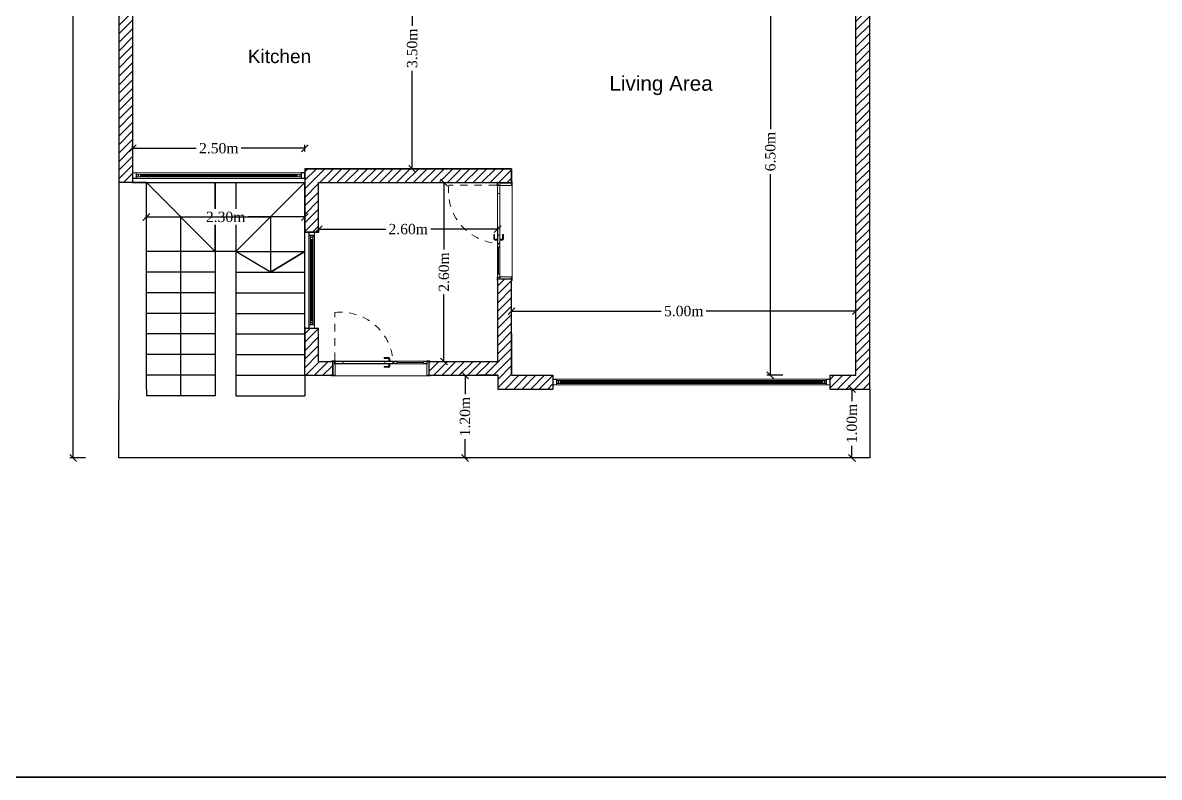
# Model space of a CAD drawing. Header units: millimetres. Extents: x 860 to 1444, y -43 to 267.
# Drawn here: x 1240.67 to 1257.17, y 193.43 to 204.39 of the extents above; entities that cross this region are included whole.
import ezdxf

# ---------------------------------------------------------------- set-up
doc = ezdxf.new("R2010")
doc.units = ezdxf.units.MM
doc.header["$MEASUREMENT"] = 0
doc.linetypes.add('HIDDEN', pattern=[0.375, 0.25, -0.125])
doc.layers.add('Doors', color=252, linetype='Continuous', lineweight=9)
doc.layers.add('WALL', color=7, linetype='Continuous', lineweight=30)
doc.layers.add('windows', color=252, linetype='Continuous')
doc.styles.add('Peshawa CENTER', font='times.ttf', dxfattribs={"height": 0.15})
doc.dimstyles.new('Peshawa', dxfattribs={"dimtxt": 0.15, "dimasz": 0.1, "dimexe": 0.05, "dimexo": 0.25, "dimgap": 0.05, "dimtad": 0, "dimtoh": 1, "dimzin": 0, "dimdsep": 46, "dimtxsty": 'Peshawa CENTER', "dimblk": 'OBLIQUE', "dimcen": 0.09, "dimclrd": 251, "dimclre": 251, "dimclrt": 7, "dimadec": 0, "dimazin": 0, "dimtfac": 1, "dimtofl": 0, "dimtmove": 0, "dimatfit": 3, "dimldrblk": 'NONE', "dimfxl": 0, "dimtolj": 1, "dimtzin": 0, "dimarcsym": 0})

# ---------------------------------------------------------------- blocks, each defined once
blk = doc.blocks.new('*U461')
at = {"layer": 'windows', "color": 253, "lineweight": 9}
for p, q in [((0, -0.45), (0.001, 1.898)), ((0.061, 1.898), (0.062, 1.898)), ((0.083, -0.45), (0.082, 1.898))]:
    blk.add_line(p, q, dxfattribs=at)
at = {"layer": 'windows', "color": 251, "lineweight": 9}
for p, q in [((0.055, 1.832), (0.028, 1.839)), ((0.056, -0.385), (0.029, -0.391))]:
    blk.add_line(p, q, dxfattribs=at)
at = {"layer": 'windows', "linetype": 'Continuous', "lineweight": 9}
for points in [[(0.001, 1.898), (0.001, 1.951), (0.082, 1.951), (0.082, 1.898)], [(0.059, 1.87), (0.059, 1.87), (0.059, 1.896), (0.024, 1.896), (0.024, 1.87)], [(0.024, 1.869), (0.024, 1.869), (0.024, 1.869), (0.024, 1.869), (0.024, 1.841), (0.024, 1.841), (0.059, 1.841), (0.059, 1.841), (0.059, 1.869), (0.059, 1.841), (0.059, 1.869), (0.059, 1.869), (0.059, 1.869), (0.059, 1.869), (0.059, 1.869), (0.059, 1.869), (0.024, 1.869), (0.024, 1.869), (0.024, 1.869), (0.024, 1.869)], [(0.028, 1.832), (0.055, 1.832), (0.055, 1.839), (0.028, 1.839)], [(0, -0.45), (0, -0.503), (0.083, -0.503), (0.083, -0.45)], [(0.025, -0.421), (0.025, -0.421), (0.025, -0.421), (0.025, -0.421), (0.025, -0.393), (0.025, -0.393), (0.06, -0.393), (0.06, -0.393), (0.06, -0.421), (0.06, -0.393), (0.06, -0.421), (0.06, -0.421), (0.06, -0.421), (0.06, -0.421), (0.06, -0.421), (0.06, -0.421), (0.025, -0.421), (0.025, -0.421), (0.025, -0.421), (0.025, -0.421)], [(0.06, -0.423), (0.06, -0.423), (0.06, -0.448), (0.025, -0.448), (0.025, -0.423)], [(0.029, -0.385), (0.056, -0.385), (0.056, -0.391), (0.029, -0.391)]]:
    blk.add_lwpolyline(points, close=True, dxfattribs=at)
for points in [[(0.003, 1.904), (0.003, 1.946, -0.414214), (0.006, 1.948), (0.077, 1.948, -0.414214), (0.08, 1.946), (0.08, 1.903, -0.414214), (0.077, 1.901), (0.006, 1.901, -0.414214)], [(0.003, -0.456), (0.003, -0.498, 0.414214), (0.005, -0.5), (0.077, -0.5, 0.414214), (0.08, -0.498), (0.08, -0.456, 0.414214), (0.077, -0.453), (0.005, -0.453, 0.414214)]]:
    blk.add_lwpolyline(points, format="xyb", close=True, dxfattribs=at)
for points in [[(0.062, 1.898), (0.062, 1.839), (0.062, 1.819), (0.058, 1.819), (0.058, 1.822), (0.059, 1.822), (0.059, 1.839), (0.024, 1.839), (0.024, 1.822), (0.025, 1.822), (0.025, 1.819), (0.021, 1.819), (0.021, 1.839), (0.021, 1.898), (0.062, 1.898), (0.024, 1.898)], [(0.063, -0.45), (0.063, -0.391), (0.063, -0.371), (0.059, -0.371), (0.059, -0.374), (0.06, -0.374), (0.06, -0.391), (0.025, -0.391), (0.025, -0.374), (0.026, -0.374), (0.026, -0.372), (0.022, -0.372), (0.022, -0.391), (0.022, -0.45), (0.063, -0.45), (0.025, -0.45)]]:
    blk.add_lwpolyline(points, dxfattribs=at)
at = {"layer": 'windows', "color": 253, "lineweight": 9}
for points in [[(0.022, -0.372), (0.021, 1.819)], [(0.062, 1.819), (0.063, -0.371)]]:
    blk.add_lwpolyline(points, dxfattribs=at)
at = {"layer": 'windows', "color": 251, "lineweight": 9}
for points in [[(0.055, 1.839), (0.028, 1.832)], [(0.056, -0.391), (0.029, -0.385)]]:
    blk.add_lwpolyline(points, dxfattribs=at)
at = {"layer": 'windows', "lineweight": 9}
for points in [[(0.029, -0.385), (0.028, 1.832), (0.036, 1.832), (0.037, -0.385)], [(0.056, -0.385), (0.055, 1.832), (0.047, 1.832), (0.048, -0.385)]]:
    blk.add_lwpolyline(points, close=True, dxfattribs=at)
at = {"layer": 'windows', "color": 251, "lineweight": 9}
for points in [[(0.047, 1.832), (0.036, 1.832), (0.036, 1.823), (0.047, 1.823)], [(0.046, 1.831), (0.038, 1.831), (0.038, 1.825), (0.046, 1.825)], [(0.048, -0.375), (0.037, -0.375), (0.037, -0.385), (0.048, -0.385)], [(0.046, -0.377), (0.039, -0.377), (0.039, -0.383), (0.046, -0.383)]]:
    blk.add_lwpolyline(points, close=True, dxfattribs=at)
for centre, start, end in [((0.025, 1.816), 2.8792, 86.4084), ((0.058, 1.816), 93.6446, 177.1737), ((0.026, -0.368), 273.6446, 357.1737), ((0.059, -0.368), 182.8792, 266.4084)]:
    blk.add_arc(centre, 0.00351, start, end, dxfattribs=at)
blk = doc.blocks.new('*U459')
at = {"layer": 'windows', "color": 253, "lineweight": 9}
for p, q in [((0, 0.823), (0, 4.668)), ((0.061, 4.668), (0.062, 4.668)), ((0.082, 0.823), (0.082, 4.668))]:
    blk.add_line(p, q, dxfattribs=at)
at = {"layer": 'windows', "color": 251, "lineweight": 9}
for p, q in [((0.054, 4.603), (0.028, 4.609)), ((0.056, 0.889), (0.029, 0.882))]:
    blk.add_line(p, q, dxfattribs=at)
at = {"layer": 'windows', "linetype": 'Continuous', "lineweight": 9}
for points in [[(0, 4.668), (0, 4.721), (0.082, 4.721), (0.082, 4.668)], [(0.059, 4.64), (0.059, 4.64), (0.059, 4.666), (0.024, 4.666), (0.024, 4.64)], [(0.024, 4.639), (0.024, 4.639), (0.024, 4.639), (0.024, 4.639), (0.024, 4.611), (0.024, 4.611), (0.059, 4.611), (0.059, 4.611), (0.059, 4.639), (0.059, 4.611), (0.059, 4.639), (0.059, 4.639), (0.059, 4.639), (0.059, 4.639), (0.059, 4.639), (0.059, 4.639), (0.024, 4.639), (0.024, 4.639), (0.024, 4.639), (0.024, 4.639)], [(0.028, 4.603), (0.054, 4.603), (0.054, 4.609), (0.028, 4.609)], [(0, 0.823), (0, 0.77), (0.083, 0.77), (0.082, 0.823)], [(0.025, 0.852), (0.025, 0.852), (0.025, 0.852), (0.025, 0.852), (0.025, 0.88), (0.025, 0.88), (0.06, 0.88), (0.06, 0.88), (0.06, 0.852), (0.06, 0.88), (0.06, 0.852), (0.06, 0.852), (0.06, 0.852), (0.06, 0.852), (0.06, 0.852), (0.06, 0.852), (0.025, 0.852), (0.025, 0.852), (0.025, 0.852), (0.025, 0.852)], [(0.06, 0.851), (0.06, 0.851), (0.06, 0.825), (0.025, 0.825), (0.025, 0.851)], [(0.029, 0.889), (0.056, 0.889), (0.056, 0.882), (0.029, 0.882)]]:
    blk.add_lwpolyline(points, close=True, dxfattribs=at)
for points in [[(0.003, 4.674), (0.003, 4.716, -0.414214), (0.006, 4.718), (0.077, 4.718, -0.414214), (0.08, 4.716), (0.08, 4.674, -0.414214), (0.077, 4.671), (0.006, 4.671, -0.414214)], [(0.003, 0.818), (0.003, 0.776, 0.414214), (0.005, 0.773), (0.077, 0.773, 0.414214), (0.08, 0.776), (0.08, 0.818, 0.414214), (0.077, 0.82), (0.005, 0.82, 0.414214)]]:
    blk.add_lwpolyline(points, format="xyb", close=True, dxfattribs=at)
for points in [[(0.062, 4.668), (0.062, 4.609), (0.062, 4.589), (0.058, 4.589), (0.058, 4.592), (0.059, 4.592), (0.059, 4.609), (0.024, 4.609), (0.024, 4.592), (0.025, 4.592), (0.025, 4.589), (0.021, 4.589), (0.021, 4.609), (0.021, 4.668), (0.062, 4.668), (0.024, 4.668)], [(0.063, 0.823), (0.063, 0.882), (0.063, 0.902), (0.059, 0.902), (0.059, 0.899), (0.06, 0.899), (0.06, 0.882), (0.025, 0.882), (0.025, 0.899), (0.026, 0.899), (0.026, 0.902), (0.022, 0.902), (0.022, 0.882), (0.022, 0.823), (0.063, 0.823), (0.025, 0.823)]]:
    blk.add_lwpolyline(points, dxfattribs=at)
at = {"layer": 'windows', "color": 253, "lineweight": 9}
for points in [[(0.022, 0.902), (0.021, 4.589)], [(0.062, 4.589), (0.063, 0.902)]]:
    blk.add_lwpolyline(points, dxfattribs=at)
at = {"layer": 'windows', "color": 251, "lineweight": 9}
for points in [[(0.054, 4.609), (0.028, 4.603)], [(0.056, 0.882), (0.029, 0.889)]]:
    blk.add_lwpolyline(points, dxfattribs=at)
at = {"layer": 'windows', "lineweight": 9}
for points in [[(0.029, 0.889), (0.028, 4.603), (0.036, 4.603), (0.037, 0.889)], [(0.056, 0.889), (0.054, 4.603), (0.047, 4.603), (0.048, 0.889)]]:
    blk.add_lwpolyline(points, close=True, dxfattribs=at)
at = {"layer": 'windows', "color": 251, "lineweight": 9}
for points in [[(0.047, 4.603), (0.036, 4.603), (0.036, 4.593), (0.047, 4.593)], [(0.045, 4.601), (0.037, 4.601), (0.037, 4.595), (0.045, 4.595)], [(0.048, 0.898), (0.037, 0.898), (0.037, 0.889), (0.048, 0.889)], [(0.046, 0.897), (0.038, 0.897), (0.038, 0.89), (0.046, 0.89)]]:
    blk.add_lwpolyline(points, close=True, dxfattribs=at)
for centre, start, end in [((0.025, 4.586), 2.8792, 86.4084), ((0.058, 4.586), 93.6446, 177.1737), ((0.026, 0.905), 273.6446, 357.1737), ((0.059, 0.905), 182.8792, 266.4084)]:
    blk.add_arc(centre, 0.00351, start, end, dxfattribs=at)
blk = doc.blocks.new('*U458')
at = {"layer": 'windows', "color": 253, "lineweight": 9}
for p, q in [((0, 0.823), (0, 2.095)), ((0.061, 2.095), (0.062, 2.095)), ((0.082, 0.823), (0.082, 2.095))]:
    blk.add_line(p, q, dxfattribs=at)
at = {"layer": 'windows', "color": 251, "lineweight": 9}
for p, q in [((0.055, 2.029), (0.028, 2.036)), ((0.056, 0.889), (0.029, 0.882))]:
    blk.add_line(p, q, dxfattribs=at)
at = {"layer": 'windows', "linetype": 'Continuous', "lineweight": 9}
for points in [[(0.001, 2.095), (0.001, 2.147), (0.082, 2.147), (0.082, 2.095)], [(0.059, 2.067), (0.059, 2.067), (0.059, 2.093), (0.024, 2.093), (0.024, 2.067)], [(0.024, 2.065), (0.024, 2.065), (0.024, 2.065), (0.024, 2.065), (0.024, 2.037), (0.024, 2.037), (0.059, 2.037), (0.059, 2.037), (0.059, 2.065), (0.059, 2.037), (0.059, 2.065), (0.059, 2.065), (0.059, 2.065), (0.059, 2.065), (0.059, 2.065), (0.059, 2.065), (0.024, 2.065), (0.024, 2.065), (0.024, 2.065), (0.024, 2.065)], [(0.028, 2.029), (0.055, 2.029), (0.055, 2.036), (0.028, 2.036)], [(0, 0.823), (0, 0.77), (0.083, 0.77), (0.082, 0.823)], [(0.025, 0.852), (0.025, 0.852), (0.025, 0.852), (0.025, 0.852), (0.025, 0.88), (0.025, 0.88), (0.06, 0.88), (0.06, 0.88), (0.06, 0.852), (0.06, 0.88), (0.06, 0.852), (0.06, 0.852), (0.06, 0.852), (0.06, 0.852), (0.06, 0.852), (0.06, 0.852), (0.025, 0.852), (0.025, 0.852), (0.025, 0.852), (0.025, 0.852)], [(0.06, 0.851), (0.06, 0.851), (0.06, 0.825), (0.025, 0.825), (0.025, 0.851)], [(0.029, 0.889), (0.056, 0.889), (0.056, 0.882), (0.029, 0.882)]]:
    blk.add_lwpolyline(points, close=True, dxfattribs=at)
for points in [[(0.003, 2.1), (0.003, 2.142, -0.414214), (0.006, 2.145), (0.077, 2.145, -0.414214), (0.08, 2.142), (0.08, 2.1, -0.414214), (0.077, 2.097), (0.006, 2.097, -0.414214)], [(0.003, 0.818), (0.003, 0.776, 0.414214), (0.005, 0.773), (0.077, 0.773, 0.414214), (0.08, 0.776), (0.08, 0.818, 0.414214), (0.077, 0.82), (0.005, 0.82, 0.414214)]]:
    blk.add_lwpolyline(points, format="xyb", close=True, dxfattribs=at)
for points in [[(0.062, 2.095), (0.062, 2.036), (0.062, 2.016), (0.058, 2.016), (0.058, 2.019), (0.059, 2.019), (0.059, 2.036), (0.024, 2.036), (0.024, 2.019), (0.025, 2.019), (0.025, 2.016), (0.021, 2.016), (0.021, 2.036), (0.021, 2.095), (0.062, 2.095), (0.024, 2.095)], [(0.063, 0.823), (0.063, 0.882), (0.063, 0.902), (0.059, 0.902), (0.059, 0.899), (0.06, 0.899), (0.06, 0.882), (0.025, 0.882), (0.025, 0.899), (0.026, 0.899), (0.026, 0.902), (0.022, 0.902), (0.022, 0.882), (0.022, 0.823), (0.063, 0.823), (0.025, 0.823)]]:
    blk.add_lwpolyline(points, dxfattribs=at)
at = {"layer": 'windows', "color": 253, "lineweight": 9}
for points in [[(0.022, 0.902), (0.021, 2.016)], [(0.062, 2.016), (0.063, 0.902)]]:
    blk.add_lwpolyline(points, dxfattribs=at)
at = {"layer": 'windows', "color": 251, "lineweight": 9}
for points in [[(0.055, 2.036), (0.028, 2.029)], [(0.056, 0.882), (0.029, 0.889)]]:
    blk.add_lwpolyline(points, dxfattribs=at)
at = {"layer": 'windows', "lineweight": 9}
for points in [[(0.029, 0.889), (0.028, 2.029), (0.036, 2.029), (0.037, 0.889)], [(0.056, 0.889), (0.055, 2.029), (0.047, 2.029), (0.048, 0.889)]]:
    blk.add_lwpolyline(points, close=True, dxfattribs=at)
at = {"layer": 'windows', "color": 251, "lineweight": 9}
for points in [[(0.047, 2.029), (0.036, 2.029), (0.036, 2.02), (0.047, 2.02)], [(0.045, 2.028), (0.038, 2.028), (0.038, 2.021), (0.045, 2.021)], [(0.048, 0.898), (0.037, 0.898), (0.037, 0.889), (0.048, 0.889)], [(0.046, 0.897), (0.038, 0.897), (0.038, 0.89), (0.046, 0.89)]]:
    blk.add_lwpolyline(points, close=True, dxfattribs=at)
for centre, start, end in [((0.025, 2.012), 2.8792, 86.4084), ((0.058, 2.012), 93.6446, 177.1737), ((0.026, 0.905), 273.6446, 357.1737), ((0.059, 0.905), 182.8792, 266.4084)]:
    blk.add_arc(centre, 0.00351, start, end, dxfattribs=at)
blk = doc.blocks.new('*U147')
at = {"layer": 'Doors', "linetype": 'HIDDEN', "ltscale": 0.5}
blk.add_line((1.592, 0.954, 0), (1.592, 1.749, 0), dxfattribs=at)
at = {"layer": 'Doors', "linetype": 'Continuous'}
for p, q in [((0.676, 0.977), (0.676, 0.939)), ((0.69, 0.939), (0.69, 0.973)), ((0.771, 0.996), (0.695, 0.996)), ((0.699, 0.982), (0.771, 0.982)), ((0.771, 0.982), (0.771, 0.996)), ((0.668, 0.939), (0.668, 0.936)), ((0.668, 0.939), (0.697, 0.939)), ((0.668, 0.891), (0.668, 0.893)), ((0.668, 0.891), (0.697, 0.891)), ((0.676, 0.852), (0.676, 0.891)), ((0.69, 0.891), (0.69, 0.857)), ((0.771, 0.833), (0.695, 0.833)), ((0.697, 0.939), (0.697, 0.936)), ((0.697, 0.891), (0.697, 0.893)), ((0.699, 0.848), (0.771, 0.848)), ((0.771, 0.848), (0.771, 0.833))]:
    blk.add_line(p, q, dxfattribs=at)
at = {"layer": 'Doors', "ltscale": 5}
for p, q in [((0.06, 0.704), (0.06, 0.886)), ((0.112, 0.893), (0.557, 0.893)), ((1.59, 0.704), (1.59, 0.886)), ((1.594, 0.691), (0.06, 0.691))]:
    blk.add_line(p, q, dxfattribs=at)
at = {"layer": 'Doors'}
for p, q in [((0.761, 0.893, 0), (0.761, 0.936, 0)), ((1.453, 0.893, 0), (1.453, 0.936, 0))]:
    blk.add_line(p, q, dxfattribs=at)
for points in [[(0.005, 0.931), (0.052, 0.931), (0.052, 0.94), (0.005, 0.94)], [(0.052, 0.936), (0.112, 0.936), (0.112, 0.893), (0.052, 0.893)], [(0.055, 0.933), (0.109, 0.933), (0.109, 0.897), (0.055, 0.897)], [(0.557, 0.936), (0.611, 0.936), (0.611, 0.893), (0.557, 0.893)], [(0.561, 0.933), (0.607, 0.933), (0.607, 0.897), (0.561, 0.897)], [(0.623, 0.936), (1.591, 0.936), (1.591, 0.893), (0.623, 0.893)], [(0.627, 0.933), (1.587, 0.933), (1.587, 0.897), (0.627, 0.897)], [(1.644, 0.931), (1.598, 0.931), (1.598, 0.94), (1.644, 0.94)], [(0.056, 0.7), (0, 0.7), (0, 0.691), (0.056, 0.691)], [(1.594, 0.7), (1.649, 0.7), (1.649, 0.691), (1.594, 0.691)]]:
    blk.add_lwpolyline(points, close=True, dxfattribs=at)
at = {"layer": 'Doors', "ltscale": 5}
for points in [[(0.052, 0.931), (0.052, 0.931), (0.052, 0.886), (0.06, 0.886), (0.06, 0.704), (0.056, 0.704), (0.056, 0.7), (0.024, 0.7), (0.024, 0.931), (0.052, 0.931)], [(0.112, 0.936), (0.557, 0.936)], [(0.112, 0.915), (0.557, 0.915)], [(1.598, 0.931), (1.598, 0.931), (1.598, 0.886), (1.59, 0.886), (1.59, 0.704), (1.594, 0.704), (1.594, 0.7), (1.625, 0.7), (1.625, 0.931), (1.598, 0.931)]]:
    blk.add_lwpolyline(points, dxfattribs=at)
at = {"layer": 'Doors', "linetype": 'Continuous'}
for centre in [(0.617, 0.919), (1.592, 0.943)]:
    blk.add_circle(centre, 0.00573, dxfattribs=at)
at = {"layer": 'Doors', "linetype": 'HIDDEN', "ltscale": 0.5}
blk.add_arc((1.497, 0.877), 0.877, 83.7819, 175.5156, dxfattribs=at)
at = {"layer": 'Doors', "linetype": 'Continuous'}
for centre, radius, start, end in [((0.695, 0.977, 0), 0.0191, 90, 180), ((0.699, 0.973), 0.00955, 90, 180), ((0.695, 0.852, 0), 0.0191, 180, 270), ((0.699, 0.857), 0.00955, 180, 270)]:
    blk.add_arc(centre, radius, start, end, dxfattribs=at)
blk = doc.blocks.new('_Oblique')
at = {"color": 0, "linetype": 'ByBlock', "lineweight": -2}
blk.add_line((-0.5, -0.5), (0.5, 0.5), dxfattribs=at)
blk = doc.blocks.new('*D462')
at = {"color": 251, "lineweight": -2, "transparency": 16777216}
for p, q in [((1246.324, 205.769), (1246.274, 205.769)), ((1246.324, 205.769), (1246.324, 204.344)), ((1246.324, 202.269), (1246.324, 203.694)), ((1246.324, 202.269), (1246.274, 202.269))]:
    blk.add_line(p, q, dxfattribs=at)
at = {"layer": 'Defpoints', "color": 0, "transparency": 16777216}
for p in [(1246.495, 205.769), (1246.324, 202.269), (1246.495, 202.269)]:
    blk.add_point(p, dxfattribs=at)
at = {"color": 251, "lineweight": -2, "transparency": 16777216, "xscale": 0.1, "yscale": 0.1, "zscale": 0.1}
for p, rotation in [((1246.324, 205.769), 90), ((1246.324, 202.269), 270)]:
    blk.add_blockref('_Oblique', p, dxfattribs=dict(at, rotation=rotation))
at = {"color": 7, "transparency": 16777216, "insert": (1246.324, 204.019), "char_height": 0.15, "attachment_point": 5, "rotation": 90, "style": 'Peshawa CENTER', "bg_fill": 3, "box_fill_scale": 1.25, "bg_fill_color": 256, "bg_fill_true_color": 13158600, "bg_fill_transparency": 493108}
blk.add_mtext('\\A1;3.50m', dxfattribs=at)
blk = doc.blocks.new('_None')
blk = doc.blocks.new('*D464')
at = {"color": 251, "lineweight": -2, "transparency": 16777216}
for p, q in [((1247.766, 200.201), (1247.766, 200.251)), ((1247.766, 200.201), (1249.942, 200.201)), ((1252.766, 200.201), (1250.59, 200.201)), ((1252.766, 200.201), (1252.766, 200.251))]:
    blk.add_line(p, q, dxfattribs=at)
at = {"layer": 'Defpoints', "color": 0, "transparency": 16777216}
for p in [(1247.766, 200.201), (1247.766, 200.111), (1252.766, 200.111)]:
    blk.add_point(p, dxfattribs=at)
at = {"color": 251, "lineweight": -2, "transparency": 16777216, "xscale": 0.1, "yscale": 0.1, "zscale": 0.1, "rotation": 180}
blk.add_blockref('_Oblique', (1247.766, 200.201), dxfattribs=at)
at = {"color": 251, "lineweight": -2, "transparency": 16777216, "xscale": 0.1, "yscale": 0.1, "zscale": 0.1}
blk.add_blockref('_Oblique', (1252.766, 200.201), dxfattribs=at)
at = {"color": 7, "transparency": 16777216, "insert": (1250.266, 200.201), "char_height": 0.15, "attachment_point": 5, "style": 'Peshawa CENTER', "bg_fill": 3, "box_fill_scale": 1.25, "bg_fill_color": 256, "bg_fill_true_color": 13158600, "bg_fill_transparency": 494140}
blk.add_mtext('\\A1;5.00m', dxfattribs=at)
blk = doc.blocks.new('*D465')
at = {"color": 251, "lineweight": -2, "transparency": 16777216}
for p, q in [((1244.966, 201.392), (1244.966, 201.342)), ((1244.966, 201.392), (1245.939, 201.392)), ((1247.566, 201.392), (1246.593, 201.392)), ((1247.566, 201.212), (1247.566, 201.442))]:
    blk.add_line(p, q, dxfattribs=at)
at = {"layer": 'Defpoints', "color": 0, "transparency": 16777216}
for p in [(1244.966, 201.525), (1247.566, 201.392), (1247.566, 200.466)]:
    blk.add_point(p, dxfattribs=at)
at = {"color": 251, "lineweight": -2, "transparency": 16777216, "xscale": 0.1, "yscale": 0.1, "zscale": 0.1, "rotation": 180}
blk.add_blockref('_Oblique', (1244.966, 201.392), dxfattribs=at)
at = {"color": 251, "lineweight": -2, "transparency": 16777216, "xscale": 0.1, "yscale": 0.1, "zscale": 0.1}
blk.add_blockref('_Oblique', (1247.566, 201.392), dxfattribs=at)
at = {"color": 7, "transparency": 16777216, "insert": (1246.266, 201.392), "char_height": 0.15, "attachment_point": 5, "style": 'Peshawa CENTER', "bg_fill": 3, "box_fill_scale": 1.25, "bg_fill_color": 256, "bg_fill_true_color": 13158600, "bg_fill_transparency": 16333156}
blk.add_mtext('\\A1;2.60m', dxfattribs=at)
blk = doc.blocks.new('*D466')
at = {"color": 251, "lineweight": -2, "transparency": 16777216}
for p, q in [((1246.785, 202.069), (1246.835, 202.069)), ((1246.785, 202.069), (1246.785, 201.096)), ((1246.785, 199.469), (1246.785, 200.442)), ((1246.785, 199.469), (1246.835, 199.469))]:
    blk.add_line(p, q, dxfattribs=at)
at = {"layer": 'Defpoints', "color": 0, "transparency": 16777216}
for p in [(1246.769, 202.069), (1246.769, 199.469), (1246.785, 199.469)]:
    blk.add_point(p, dxfattribs=at)
at = {"color": 251, "lineweight": -2, "transparency": 16777216, "xscale": 0.1, "yscale": 0.1, "zscale": 0.1}
for p, rotation in [((1246.785, 202.069), 90), ((1246.785, 199.469), 270)]:
    blk.add_blockref('_Oblique', p, dxfattribs=dict(at, rotation=rotation))
at = {"color": 7, "transparency": 16777216, "insert": (1246.785, 200.769), "char_height": 0.15, "attachment_point": 5, "rotation": 90, "style": 'Peshawa CENTER', "bg_fill": 3, "box_fill_scale": 1.25, "bg_fill_color": 256, "bg_fill_true_color": 13158600, "bg_fill_transparency": 495688}
blk.add_mtext('\\A1;2.60m', dxfattribs=at)
blk = doc.blocks.new('*D467')
at = {"color": 251, "lineweight": -2, "transparency": 16777216}
for p, q in [((1251.586, 205.769), (1251.473, 205.769)), ((1251.523, 205.769), (1251.523, 202.844)), ((1251.523, 199.269), (1251.523, 202.195)), ((1251.703, 199.269), (1251.473, 199.269))]:
    blk.add_line(p, q, dxfattribs=at)
at = {"layer": 'Defpoints', "color": 0, "transparency": 16777216}
for p in [(1251.836, 205.769), (1251.523, 199.269), (1252.577, 199.269)]:
    blk.add_point(p, dxfattribs=at)
at = {"color": 251, "lineweight": -2, "transparency": 16777216, "xscale": 0.1, "yscale": 0.1, "zscale": 0.1}
for p, rotation in [((1251.523, 205.769), 90), ((1251.523, 199.269), 270)]:
    blk.add_blockref('_Oblique', p, dxfattribs=dict(at, rotation=rotation))
at = {"color": 7, "transparency": 16777216, "insert": (1251.523, 202.519), "char_height": 0.15, "attachment_point": 5, "rotation": 90, "style": 'Peshawa CENTER', "bg_fill": 3, "box_fill_scale": 1.25, "bg_fill_color": 256, "bg_fill_true_color": 13158600, "bg_fill_transparency": 495688}
blk.add_mtext('\\A1;6.50m', dxfattribs=at)
blk = doc.blocks.new('*D468')
at = {"color": 251, "lineweight": -2, "transparency": 16777216}
for p, q in [((1252.707, 199.069), (1252.657, 199.069)), ((1252.707, 199.069), (1252.707, 198.886)), ((1252.707, 198.069), (1252.707, 198.253)), ((1252.707, 198.069), (1252.657, 198.069))]:
    blk.add_line(p, q, dxfattribs=at)
at = {"layer": 'Defpoints', "color": 0, "transparency": 16777216}
for p in [(1252.784, 199.069), (1252.707, 198.069), (1252.784, 198.069)]:
    blk.add_point(p, dxfattribs=at)
at = {"color": 251, "lineweight": -2, "transparency": 16777216, "xscale": 0.1, "yscale": 0.1, "zscale": 0.1}
for p, rotation in [((1252.707, 199.069), 90), ((1252.707, 198.069), 270)]:
    blk.add_blockref('_Oblique', p, dxfattribs=dict(at, rotation=rotation))
at = {"color": 7, "transparency": 16777216, "insert": (1252.707, 198.569), "char_height": 0.15, "attachment_point": 5, "rotation": 90, "style": 'Peshawa CENTER', "bg_fill": 3, "box_fill_scale": 1.25, "bg_fill_color": 256, "bg_fill_true_color": 13158600, "bg_fill_transparency": 1101100}
blk.add_mtext('\\A1;1.00m', dxfattribs=at)
blk = doc.blocks.new('*D469')
at = {"color": 251, "lineweight": -2, "transparency": 16777216}
for p, q in [((1247.091, 199.269), (1247.141, 199.269)), ((1247.091, 199.269), (1247.091, 198.986)), ((1247.091, 198.069), (1247.091, 198.353)), ((1247.091, 198.069), (1247.141, 198.069))]:
    blk.add_line(p, q, dxfattribs=at)
at = {"layer": 'Defpoints', "color": 0, "transparency": 16777216}
for p in [(1247.065, 199.269), (1247.065, 198.069), (1247.091, 198.069)]:
    blk.add_point(p, dxfattribs=at)
at = {"color": 251, "lineweight": -2, "transparency": 16777216, "xscale": 0.1, "yscale": 0.1, "zscale": 0.1}
for p, rotation in [((1247.091, 199.269), 90), ((1247.091, 198.069), 270)]:
    blk.add_blockref('_Oblique', p, dxfattribs=dict(at, rotation=rotation))
at = {"color": 7, "transparency": 16777216, "insert": (1247.091, 198.669), "char_height": 0.15, "attachment_point": 5, "rotation": 90, "style": 'Peshawa CENTER', "bg_fill": 3, "box_fill_scale": 1.25, "bg_fill_color": 256, "bg_fill_true_color": 13158600, "bg_fill_transparency": 1317900}
blk.add_mtext('\\A1;1.20m', dxfattribs=at)
blk = doc.blocks.new('*D470')
at = {"color": 251, "lineweight": -2, "transparency": 16777216}
for p, q in [((1242.466, 201.569), (1242.466, 201.619)), ((1244.766, 201.569), (1244.766, 201.619)), ((1242.466, 201.569), (1243.289, 201.569)), ((1244.766, 201.569), (1243.943, 201.569))]:
    blk.add_line(p, q, dxfattribs=at)
at = {"layer": 'Defpoints', "color": 0, "transparency": 16777216}
for p in [(1242.466, 201.569), (1242.466, 201.569), (1244.766, 201.569)]:
    blk.add_point(p, dxfattribs=at)
at = {"color": 251, "lineweight": -2, "transparency": 16777216, "xscale": 0.1, "yscale": 0.1, "zscale": 0.1, "rotation": 180}
blk.add_blockref('_Oblique', (1242.466, 201.569), dxfattribs=at)
at = {"color": 251, "lineweight": -2, "transparency": 16777216, "xscale": 0.1, "yscale": 0.1, "zscale": 0.1}
blk.add_blockref('_Oblique', (1244.766, 201.569), dxfattribs=at)
at = {"color": 7, "transparency": 16777216, "insert": (1243.616, 201.569), "char_height": 0.15, "attachment_point": 5, "style": 'Peshawa CENTER', "bg_fill": 3, "box_fill_scale": 1.25, "bg_fill_color": 256, "bg_fill_true_color": 13158600, "bg_fill_transparency": 494140}
blk.add_mtext('\\A1;2.30m', dxfattribs=at)
blk = doc.blocks.new('*D471')
at = {"color": 251, "lineweight": -2, "transparency": 16777216}
for p, q in [((1242.266, 202.567), (1242.266, 202.617)), ((1244.766, 202.519), (1244.766, 202.617)), ((1242.266, 202.567), (1243.189, 202.567)), ((1244.766, 202.567), (1243.843, 202.567))]:
    blk.add_line(p, q, dxfattribs=at)
at = {"layer": 'Defpoints', "color": 0, "transparency": 16777216}
for p in [(1242.266, 202.567), (1242.266, 202.466), (1244.766, 202.269)]:
    blk.add_point(p, dxfattribs=at)
at = {"color": 251, "lineweight": -2, "transparency": 16777216, "xscale": 0.1, "yscale": 0.1, "zscale": 0.1, "rotation": 180}
blk.add_blockref('_Oblique', (1242.266, 202.567), dxfattribs=at)
at = {"color": 251, "lineweight": -2, "transparency": 16777216, "xscale": 0.1, "yscale": 0.1, "zscale": 0.1}
blk.add_blockref('_Oblique', (1244.766, 202.567), dxfattribs=at)
at = {"color": 7, "transparency": 16777216, "insert": (1243.516, 202.567), "char_height": 0.15, "attachment_point": 5, "style": 'Peshawa CENTER', "bg_fill": 3, "box_fill_scale": 1.25, "bg_fill_color": 256, "bg_fill_true_color": 13158600, "bg_fill_transparency": 1351692}
blk.add_mtext('\\A1;2.50m', dxfattribs=at)
blk = doc.blocks.new('*D479')
at = {"color": 251, "lineweight": -2, "transparency": 16777216}
for p, q in [((1241.582, 212.869), (1241.352, 212.869)), ((1241.402, 212.869), (1241.402, 205.841)), ((1241.402, 198.069), (1241.402, 205.097)), ((1241.582, 198.069), (1241.352, 198.069))]:
    blk.add_line(p, q, dxfattribs=at)
at = {"layer": 'Defpoints', "color": 0, "transparency": 16777216}
for p in [(1242.066, 212.869), (1241.402, 198.069), (1242.066, 198.069)]:
    blk.add_point(p, dxfattribs=at)
at = {"color": 251, "lineweight": -2, "transparency": 16777216, "xscale": 0.1, "yscale": 0.1, "zscale": 0.1}
for p, rotation in [((1241.402, 212.869), 90), ((1241.402, 198.069), 270)]:
    blk.add_blockref('_Oblique', p, dxfattribs=dict(at, rotation=rotation))
at = {"color": 7, "transparency": 16777216, "insert": (1241.402, 205.469), "char_height": 0.15, "attachment_point": 5, "rotation": 90, "style": 'Peshawa CENTER', "bg_fill": 3, "box_fill_scale": 1.25, "bg_fill_color": 256, "bg_fill_true_color": 13158600, "bg_fill_transparency": 1447196}
blk.add_mtext('\\A1;14.80m', dxfattribs=at)

msp = doc.modelspace()

# ---------------------------------------------------------------- hatches: boundary and pattern name
h = msp.add_hatch()
h.set_pattern_fill('ANSI31', color=256, scale=0.7, style=0)
h.paths.add_polyline_path([(1252.9657, 207.78924), (1252.0657, 207.78924), (1252.0657, 207.66924), (1252.7657, 207.66924), (1252.7657, 205.96924), (1250.7657, 205.96924), (1250.7657, 206.76924), (1250.64574, 206.76924), (1250.64574, 206.74993), (1250.6457, 206.74993), (1250.6457, 205.96924), (1249.29618, 205.96924), (1249.29618, 206.66924), (1249.17618, 206.66924), (1249.17618, 205.96924), (1248.7657, 205.96924), (1248.7657, 205.76924), (1252.7657, 205.76924), (1252.7657, 199.26924), (1252.38786, 199.26924), (1252.38786, 199.21265), (1252.39051, 199.21265), (1252.39056, 199.12854), (1252.38786, 199.12854), (1252.38786, 199.06924), (1252.9657, 199.06924)])
h = msp.add_hatch()
h.set_pattern_fill('ANSI31', color=256, scale=0.7, style=0)
h.paths.add_polyline_path([(1242.2657, 205.96924), (1242.0657, 205.96924), (1242.0657, 202.06924), (1242.2657, 202.06924), (1242.2657, 202.12915), (1242.26567, 202.12915), (1242.2657, 202.21255), (1242.2657, 202.26924)])
h = msp.add_hatch()
h.set_pattern_fill('ANSI31', color=256, scale=0.7, style=0)
h.paths.add_polyline_path([(1247.7657, 202.26924), (1244.7657, 202.26924), (1244.7657, 202.06924), (1244.7657, 201.35031), (1244.82364, 201.35031), (1244.82364, 201.35297), (1244.90775, 201.35302), (1244.90776, 201.35031), (1244.9657, 201.35031), (1244.9657, 202.06924), (1247.5572, 202.06924), (1247.55719, 202.07436), (1247.56495, 202.07436), (1247.56495, 202.06924), (1247.76533, 202.06924), (1247.76532, 202.07892), (1247.76571, 202.07892)])
h = msp.add_hatch()
h.set_pattern_fill('ANSI31', color=256, scale=0.7, style=0)
h.paths.add_polyline_path([(1247.7657, 200.36924), (1247.7657, 200.66698), (1247.5657, 200.66692), (1247.5657, 200.36924), (1247.5657, 199.46924), (1246.56534, 199.46924), (1246.56529, 199.26928), (1246.58625, 199.26927), (1246.58625, 199.26924), (1247.5657, 199.26924), (1247.5657, 199.06924), (1248.3657, 199.06924), (1248.3657, 199.12891), (1248.36567, 199.12891), (1248.3657, 199.21232), (1248.3657, 199.21232), (1248.3657, 199.26924), (1247.7657, 199.26924), (1247.7657, 199.56924), (1247.7657, 199.56924), (1247.7657, 199.86924), (1247.7657, 199.86924)])
h.paths.add_polyline_path([(1244.9657, 199.95005), (1244.90717, 199.95005), (1244.90717, 199.95002), (1244.82376, 199.95005), (1244.7657, 199.95005), (1244.7657, 199.26924), (1245.15334, 199.26924), (1245.15334, 199.26966), (1245.16529, 199.26965), (1245.16529, 199.46924), (1244.9657, 199.46924)])

# ---------------------------------------------------------------- linework, layer by layer
for p, q in [((1242.4657, 202.06924), (1242.0657, 202.06924)), ((1242.0657, 202.06924), (1242.0657, 198.91924)), ((1242.2657, 202.06924), (1242.4657, 202.06924)), ((1243.4657, 201.06924), (1242.4657, 202.06924)), ((1243.4657, 201.06924), (1243.4657, 202.06924)), ((1243.4657, 201.06924), (1243.4657, 202.06924)), ((1243.4657, 202.06924), (1244.7657, 202.06924)), ((1243.7657, 201.06924), (1244.7657, 202.06924)), ((1242.4657, 199.16924), (1242.4657, 201.26924)), ((1243.4657, 201.06924), (1242.4657, 201.06924)), ((1243.4657, 201.06924), (1243.4657, 198.96924)), ((1243.4657, 201.06924), (1243.4657, 198.96924)), ((1243.7657, 201.06924), (1243.4657, 201.06924)), ((1243.7657, 201.06924), (1244.7657, 201.06924)), ((1243.7657, 201.06924), (1243.7657, 198.96924)), ((1244.7657, 199.95005), (1244.7657, 201.06924)), ((1243.4657, 200.76924), (1242.4657, 200.76924)), ((1243.7657, 200.76924), (1244.7657, 200.76924)), ((1243.4657, 200.46924), (1242.4657, 200.46924)), ((1243.7657, 200.46924), (1244.7657, 200.46924)), ((1243.4657, 200.16924), (1242.4657, 200.16924)), ((1243.7657, 200.16924), (1244.7657, 200.16924)), ((1243.4657, 199.86924), (1242.4657, 199.86924)), ((1243.7657, 199.86924), (1244.7657, 199.86924)), ((1243.4657, 199.56924), (1242.4657, 199.56924)), ((1243.7657, 199.56924), (1244.7657, 199.56924)), ((1244.7657, 199.26924), (1244.7657, 199.46924)), ((1245.16529, 199.46924), (1245.16529, 199.26924)), ((1246.56529, 199.46924), (1246.56529, 199.26924)), ((1243.4657, 199.26924), (1242.4657, 199.26924)), ((1242.4657, 199.06924), (1242.4657, 199.16924)), ((1243.7657, 199.26924), (1244.7657, 199.26924)), ((1244.7657, 199.26924), (1244.7657, 198.96924)), ((1242.4657, 199.06924), (1242.4657, 198.96924)), ((1243.4657, 198.96924), (1242.4657, 198.96924)), ((1243.7657, 198.96924), (1244.7657, 198.96924))]:
    msp.add_line(p, q)
msp.add_lwpolyline([(1243.4657, 201.06924), (1242.4657, 201.06924), (1242.4657, 202.06924), (1243.4657, 202.06924)], close=True)
for points in [[(1243.7657, 202.06924), (1243.7657, 201.06924), (1244.7657, 201.06924), (1244.7657, 202.06924)], [(1244.7657, 199.96924), (1244.7657, 199.46924)], [(1252.9657, 199.06924), (1252.9657, 198.06924), (1242.0657, 198.06924), (1242.0657, 198.91924)]]:
    msp.add_lwpolyline(points)
at = {"layer": 'WALL'}
for p, q in [((1242.2657, 202.26924), (1242.2657, 202.06924)), ((1244.7657, 202.26924), (1247.7657, 202.26924)), ((1244.7657, 202.26924), (1244.7657, 202.06924)), ((1247.7657, 202.26924), (1247.76571, 202.06924)), ((1242.2657, 202.06924), (1242.0657, 202.06924)), ((1244.7657, 201.35031), (1244.7657, 202.06924)), ((1244.9657, 201.35031), (1244.9657, 202.06924)), ((1244.9657, 202.06924), (1247.77309, 202.06924)), ((1244.9657, 201.35031), (1244.7657, 201.35031)), ((1247.5657, 200.67017), (1247.7657, 200.67017)), ((1247.5657, 200.36924), (1247.5657, 200.67017)), ((1247.7657, 200.36924), (1247.7657, 200.69724)), ((1247.5657, 199.46924), (1247.5657, 200.36924)), ((1247.7657, 199.26924), (1247.7657, 200.36924)), ((1244.7657, 199.26924), (1244.7657, 199.95005)), ((1244.9657, 199.95005), (1244.7657, 199.95005)), ((1244.9657, 199.46924), (1244.9657, 199.95005)), ((1244.9657, 199.46924), (1245.16529, 199.46924)), ((1246.56529, 199.46924), (1247.5657, 199.46924)), ((1247.7657, 199.26924), (1247.7657, 199.56924)), ((1244.7657, 199.26924), (1245.16529, 199.26924)), ((1246.56529, 199.26924), (1247.5657, 199.26924)), ((1247.24968, 199.26924), (1247.5657, 199.26924)), ((1247.7657, 199.26924), (1248.3657, 199.26924)), ((1248.3657, 199.26924), (1248.3657, 199.06924)), ((1252.38786, 199.26924), (1252.7657, 199.26924)), ((1252.38786, 199.26924), (1252.38786, 199.06924)), ((1247.5657, 199.06924), (1248.3657, 199.06924)), ((1252.38786, 199.06924), (1252.9657, 199.06924))]:
    msp.add_line(p, q, dxfattribs=at)
for points in [[(1252.9657, 199.06924), (1252.9657, 207.78924)], [(1242.0657, 205.96924), (1242.0657, 202.06924)], [(1242.2657, 205.96924), (1242.2657, 202.26924)], [(1252.7657, 199.26924), (1252.7657, 205.76924)], [(1247.7657, 199.86924), (1247.7657, 199.26924)], [(1247.5657, 199.26924), (1247.29037, 199.26924)], [(1247.5657, 199.26924), (1247.5657, 199.06924)]]:
    msp.add_lwpolyline(points, dxfattribs=at)

# ---------------------------------------------------------------- block references
at = {"layer": 'Doors'}
for p, xscale, yscale, zscale, rotation in [((1248.37391, 200.64617), 0.8688232107517078, 0.8688232107517078, 0.8688232107517078, 90.01526140570539), ((1246.58609, 198.66107), -0.8688232107519351, 0.8688232107517422, 0.8688232107517413, 359.9847385943019)]:
    msp.add_blockref('*U147', p, dxfattribs=dict(at, xscale=xscale, yscale=yscale, zscale=zscale, rotation=rotation))
at = {"layer": 'windows'}
for name, p, xscale, yscale, zscale, rotation in [('*U461', (1244.25322, 202.12858), 1.018804115839317, 1.018804115839317, 1.018804115839317, 90.00009772632082), ('*U458', (1244.90771, 202.13784), 1.01880411583932, 1.01880411583932, 1.01880411583932, 180.0000977263208), ('*U459', (1253.17538, 199.12858), 1.018804115839317, 1.018804115839317, 1.018804115839317, 90.00009772632083)]:
    msp.add_blockref(name, p, dxfattribs=dict(at, xscale=xscale, yscale=yscale, zscale=zscale, rotation=rotation))

# ---------------------------------------------------------------- texts
at = {"attachment_point": 3, "style": 'Peshawa CENTER'}
for s, width, gutter_width, insert, char_height in [('{\\fArial|b0|i0|c0|p34; Kitchen}', 4.5809703, 1.14459, (1244.85637, 204.00108), 0.1969056), ('{\\fArial|b0|i0|c0|p34;Living Area}', 4.9932582, 1.2476, (1250.68653, 203.61742), 0.2146271)]:
    msp.add_mtext_dynamic_manual_height_columns(s, width=width, gutter_width=gutter_width, heights=[0], dxfattribs=dict(at, insert=insert, char_height=char_height))

# ---------------------------------------------------------------- next in the draw order: dimensions: what is measured, and where the dimension line sits
for base, p1, p2, picture, middle in [((1241.40243, 198.06924), (1242.0657, 212.86924), (1242.0657, 198.06924), '*D479', (1241.40243, 205.46924)), ((1246.32379, 202.26924), (1246.49499, 205.76924), (1246.49499, 202.26924), '*D462', (1246.32379, 204.01924)), ((1247.09126, 198.06924), (1247.06549, 199.26924), (1247.06549, 198.06924), '*D469', (1247.09126, 198.66924)), ((1252.70653, 198.06924), (1252.78412, 199.06924), (1252.78412, 198.06924), '*D468', (1252.70653, 198.56924))]:
    dim = msp.add_linear_dim(base=base, p1=p1, p2=p2, angle=90, dimstyle='Peshawa', override={"dimpost": 'm', "dimfxlon": 1, "dimtfill": 1})
    dim.commit()
    dim.dimension.update_dxf_attribs({"geometry": picture, "text_midpoint": middle})
for base, p1, p2, picture, middle in [((1242.2657, 202.56729), (1244.7657, 202.26924), (1242.2657, 202.46581), '*D471', (1243.5157, 202.56729)), ((1242.4657, 201.56924), (1244.7657, 201.56924), (1242.4657, 201.56924), '*D470', (1243.6157, 201.56924)), ((1247.5657, 201.39247), (1244.9657, 201.52485), (1247.5657, 200.46576), '*D465', (1246.2657, 201.39247)), ((1247.7657, 200.20139), (1252.7657, 200.11129), (1247.7657, 200.11129), '*D464', (1250.2657, 200.20139))]:
    dim = msp.add_linear_dim(base=base, p1=p1, p2=p2, dimstyle='Peshawa', override={"dimpost": 'm', "dimfxlon": 1, "dimtfill": 1})
    dim.commit()
    dim.dimension.update_dxf_attribs({"geometry": picture, "text_midpoint": middle})

# ---------------------------------------------------------------- next in the draw order: linework, layer by layer
msp.add_lwpolyline([(1242.9657, 198.96924), (1242.9657, 201.56924), (1244.2657, 201.56924), (1244.2657, 200.76924), (1244.7657, 201.06924), (1244.2657, 200.76924), (1243.7657, 201.06924)])

# ---------------------------------------------------------------- next in the draw order: dimensions: what is measured, and where the dimension line sits
for base, p1, p2, picture, middle in [((1251.52282, 199.26924), (1251.83644, 205.76924), (1252.57678, 199.26924), '*D467', (1251.52282, 202.51924)), ((1246.78456, 199.46924), (1246.76866, 202.06924), (1246.76866, 199.46924), '*D466', (1246.78456, 200.76924))]:
    dim = msp.add_linear_dim(base=base, p1=p1, p2=p2, angle=90, dimstyle='Peshawa', override={"dimpost": 'm', "dimfxlon": 1, "dimtfill": 1})
    dim.commit()
    dim.dimension.update_dxf_attribs({"geometry": picture, "text_midpoint": middle})

# ---------------------------------------------------------------- next in the draw order: linework, layer by layer
at = {"color": 1, "lineweight": 35}
msp.add_lwpolyline([(1219.11403, 215.35185), (1273.03589, 215.35185), (1273.66692, 193.42998), (1219.11403, 193.42998)], close=True, dxfattribs=at)
msp.add_lwpolyline([(1244.7657, 201.35031), (1244.9657, 201.35031), (1244.9657, 202.06924), (1247.76533, 202.06999), (1247.76533, 202.26924), (1244.7657, 202.26924)], close=True)

doc.saveas('drawing.dxf')
